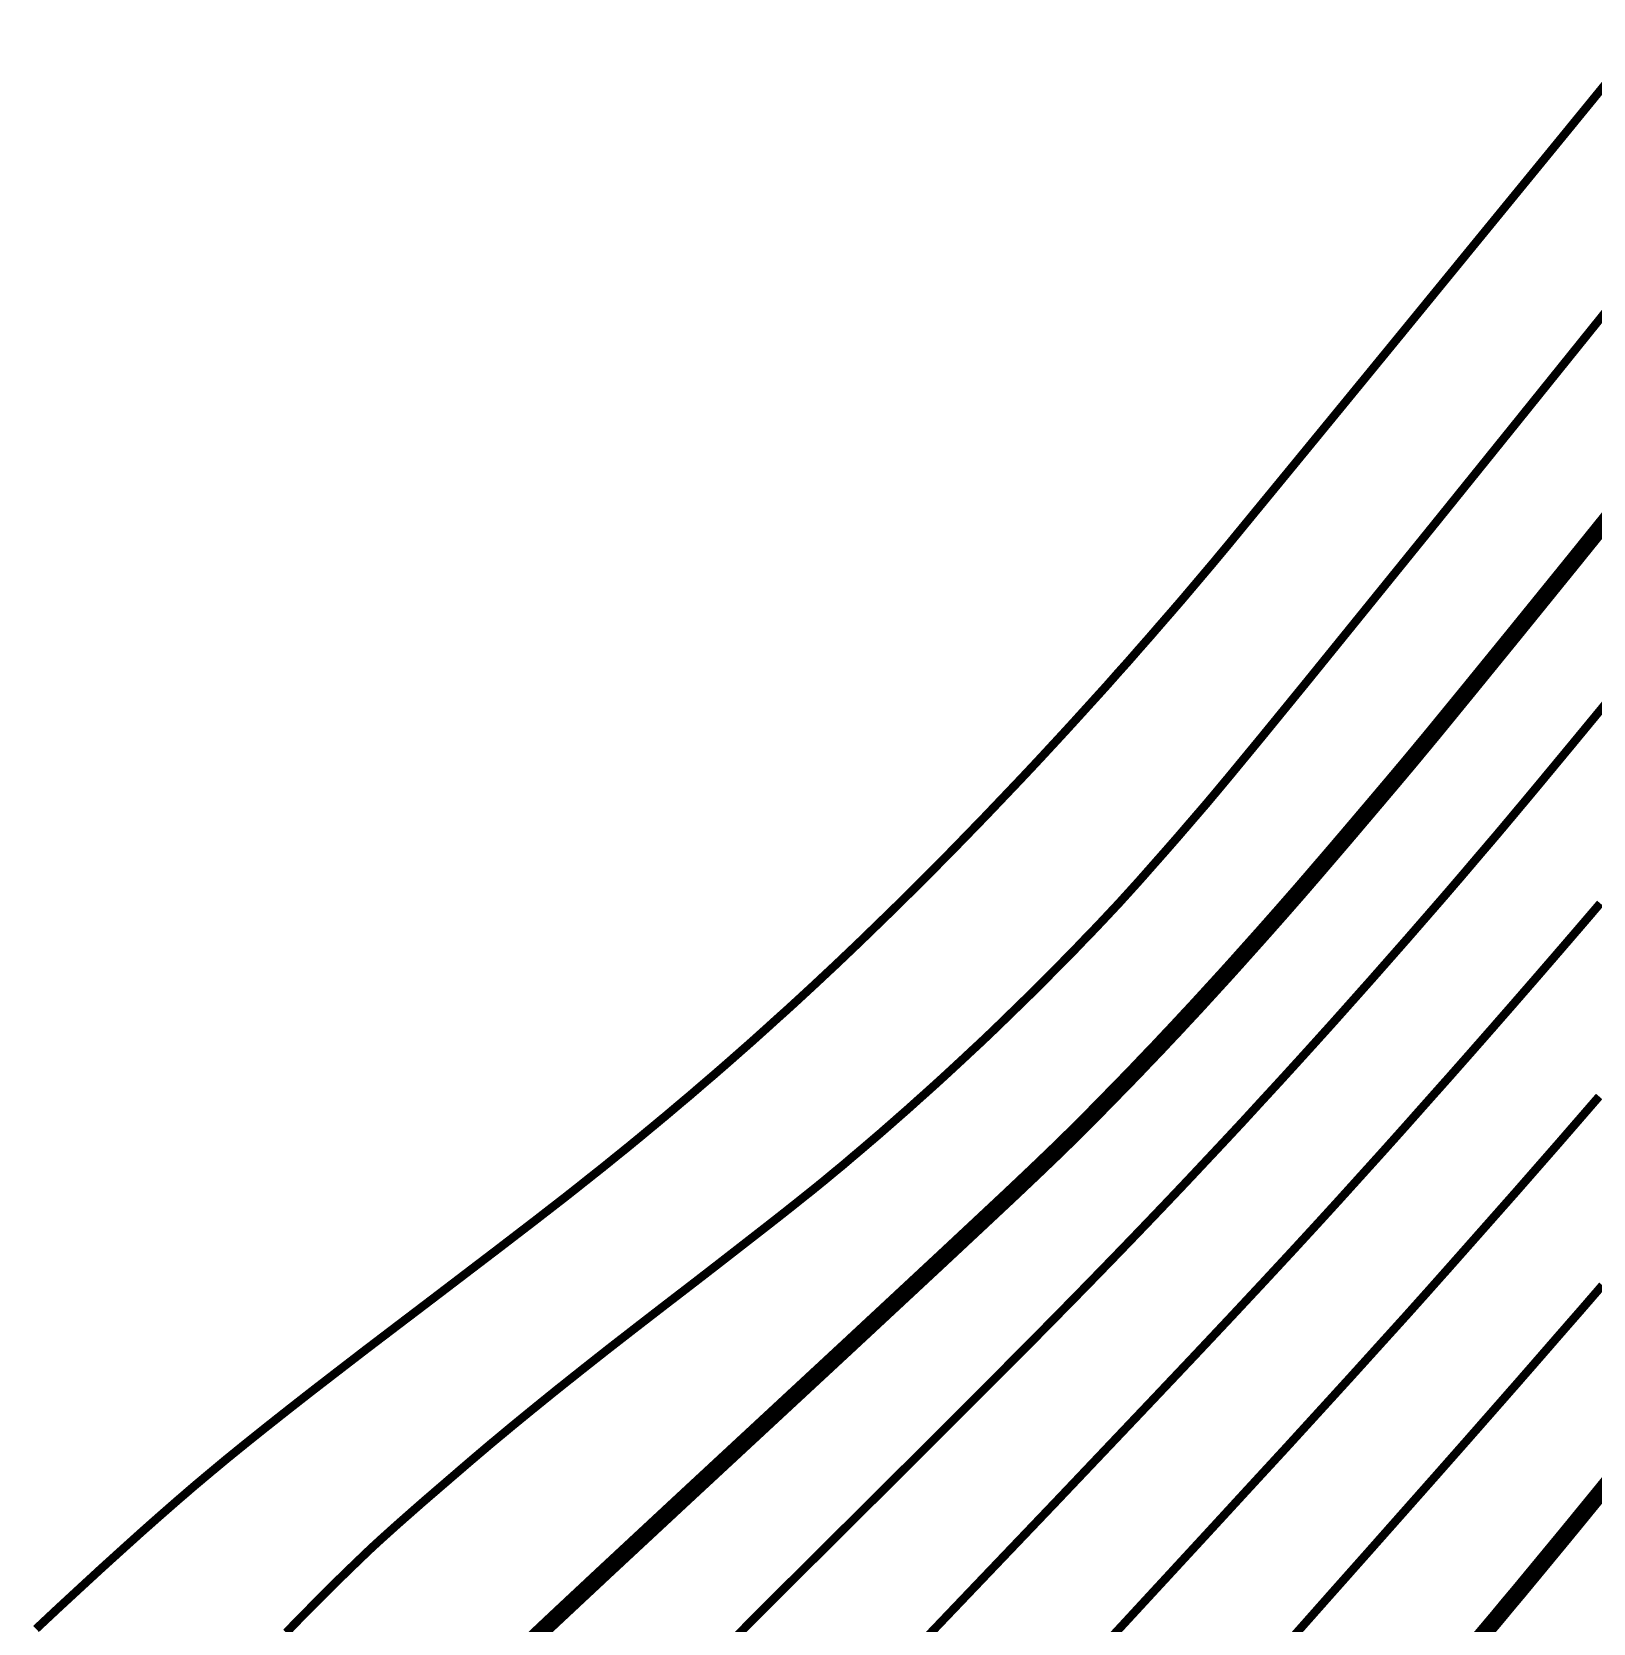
# Model space of a CAD drawing. Extents: x 36524600 to 36525730, y 2746759 to 2747713.
# Drawn here: x 36525015.17 to 36525029.11, y 2747555.33 to 2747569.54 of the extents above; entities that cross this region are included whole.
import ezdxf

# ---------------------------------------------------------------- set-up
doc = ezdxf.new("R2010")
doc.units = 0
doc.header["$LTSCALE"] = 1000
doc.header["$MEASUREMENT"] = 0
doc.layers.add('DGX', color=251, linetype='Continuous')

# ---------------------------------------------------------------- blocks, each defined once
blk = doc.blocks.new('dxt')
at = {"layer": 'DGX', "color": 253, "linetype": 'Continuous', "flags": 128}
for points, const_width in [([(36525028.06, 2747555.158), (36525028.156, 2747555.272), (36525028.252, 2747555.386), (36525028.347, 2747555.501), (36525028.443, 2747555.615), (36525028.538, 2747555.73), (36525028.633, 2747555.845), (36525028.728, 2747555.96), (36525028.823, 2747556.075), (36525028.938, 2747556.215), (36525029.094, 2747556.406), (36525029.291, 2747556.647)], 0.15), ([(36525029.159, 2747560.034), (36525028.97, 2747559.816), (36525028.781, 2747559.598), (36525028.591, 2747559.381), (36525028.401, 2747559.164), (36525028.21, 2747558.948), (36525028.019, 2747558.732), (36525027.828, 2747558.516), (36525027.636, 2747558.3), (36525027.432, 2747558.072), (36525027.202, 2747557.818), (36525026.948, 2747557.537), (36525026.668, 2747557.23), (36525026.364, 2747556.897), (36525026.034, 2747556.539), (36525025.68, 2747556.154), (36525025.3, 2747555.742), (36525024.927, 2747555.338), (36525024.59, 2747554.974)], 0.075), ([(36525026.382, 2747555.159), (36525026.746, 2747555.57), (36525027.087, 2747555.954), (36525027.404, 2747556.312), (36525027.697, 2747556.643), (36525027.967, 2747556.949), (36525028.212, 2747557.228), (36525028.434, 2747557.481), (36525028.631, 2747557.707), (36525028.817, 2747557.921), (36525029.003, 2747558.134), (36525029.188, 2747558.348)], 0.075), ([(36525022.904, 2747554.942), (36525023.335, 2747555.394), (36525023.817, 2747555.899), (36525024.306, 2747556.411), (36525024.755, 2747556.884), (36525025.166, 2747557.317), (36525025.539, 2747557.711), (36525025.872, 2747558.065), (36525026.167, 2747558.381), (36525026.423, 2747558.657), (36525026.641, 2747558.894), (36525026.839, 2747559.111), (36525027.036, 2747559.329), (36525027.233, 2747559.547), (36525027.429, 2747559.766), (36525027.624, 2747559.986), (36525027.819, 2747560.205), (36525028.014, 2747560.426), (36525028.208, 2747560.647), (36525028.401, 2747560.868), (36525028.594, 2747561.09), (36525028.786, 2747561.312), (36525028.978, 2747561.535), (36525029.169, 2747561.758)], 0.075), ([(36525029.285, 2747563.623), (36525028.898, 2747563.154), (36525028.603, 2747562.798), (36525028.4, 2747562.555), (36525028.243, 2747562.368), (36525028.085, 2747562.183), (36525027.927, 2747561.997), (36525027.768, 2747561.812), (36525027.608, 2747561.628), (36525027.448, 2747561.444), (36525027.287, 2747561.261), (36525027.126, 2747561.078), (36525026.964, 2747560.896), (36525026.802, 2747560.714), (36525026.639, 2747560.533), (36525026.475, 2747560.352), (36525026.311, 2747560.172), (36525026.146, 2747559.993), (36525025.981, 2747559.813), (36525025.815, 2747559.635), (36525025.648, 2747559.457), (36525025.481, 2747559.279), (36525025.313, 2747559.102), (36525025.145, 2747558.926), (36525024.976, 2747558.75), (36525024.807, 2747558.575), (36525024.637, 2747558.4), (36525024.467, 2747558.226), (36525024.288, 2747558.044), (36525024.095, 2747557.848), (36525023.886, 2747557.638), (36525023.662, 2747557.413), (36525023.423, 2747557.174), (36525023.169, 2747556.92), (36525022.9, 2747556.652), (36525022.615, 2747556.369), (36525022.335, 2747556.09), (36525022.078, 2747555.835), (36525021.844, 2747555.602), (36525021.634, 2747555.392), (36525021.448, 2747555.205)], 0.075), ([(36525019.64, 2747555.187), (36525019.802, 2747555.34), (36525020.02, 2747555.544), (36525020.294, 2747555.8), (36525020.624, 2747556.107), (36525021.01, 2747556.466), (36525021.452, 2747556.876), (36525021.95, 2747557.338), (36525022.448, 2747557.8), (36525022.892, 2747558.213), (36525023.282, 2747558.576), (36525023.617, 2747558.889), (36525023.898, 2747559.152), (36525024.124, 2747559.366), (36525024.295, 2747559.53), (36525024.412, 2747559.644), (36525024.502, 2747559.733), (36525024.592, 2747559.823), (36525024.681, 2747559.913), (36525024.77, 2747560.004), (36525024.858, 2747560.094), (36525024.947, 2747560.185), (36525025.035, 2747560.276), (36525025.122, 2747560.368), (36525025.21, 2747560.459), (36525025.297, 2747560.552), (36525025.384, 2747560.644), (36525025.47, 2747560.737), (36525025.556, 2747560.829), (36525025.642, 2747560.923), (36525025.727, 2747561.016), (36525025.813, 2747561.11), (36525025.898, 2747561.204), (36525025.982, 2747561.298), (36525026.067, 2747561.393), (36525026.151, 2747561.487), (36525026.235, 2747561.582), (36525026.319, 2747561.677), (36525026.403, 2747561.773), (36525026.486, 2747561.868), (36525026.574, 2747561.97), (36525026.672, 2747562.084), (36525026.781, 2747562.211), (36525026.899, 2747562.349), (36525027.027, 2747562.5), (36525027.166, 2747562.664), (36525027.314, 2747562.839), (36525027.472, 2747563.027), (36525027.684, 2747563.283), (36525027.993, 2747563.661), (36525028.4, 2747564.161), (36525028.905, 2747564.784), (36525029.506, 2747565.529)], 0.15), ([(36525017.44, 2747555.247), (36525017.49, 2747555.3), (36525017.54, 2747555.352), (36525017.591, 2747555.404), (36525017.642, 2747555.455), (36525017.693, 2747555.507), (36525017.744, 2747555.558), (36525017.795, 2747555.61), (36525017.847, 2747555.661), (36525017.898, 2747555.712), (36525017.95, 2747555.762), (36525018.002, 2747555.813), (36525018.054, 2747555.863), (36525018.107, 2747555.914), (36525018.159, 2747555.964), (36525018.212, 2747556.014), (36525018.272, 2747556.069), (36525018.346, 2747556.136), (36525018.433, 2747556.214), (36525018.535, 2747556.304), (36525018.651, 2747556.406), (36525018.782, 2747556.519), (36525018.926, 2747556.643), (36525019.084, 2747556.779), (36525019.256, 2747556.925), (36525019.441, 2747557.079), (36525019.639, 2747557.241), (36525019.85, 2747557.412), (36525020.075, 2747557.591), (36525020.312, 2747557.778), (36525020.563, 2747557.973), (36525020.827, 2747558.177), (36525021.086, 2747558.376), (36525021.321, 2747558.558), (36525021.533, 2747558.723), (36525021.722, 2747558.87), (36525021.888, 2747559), (36525022.03, 2747559.113), (36525022.149, 2747559.208), (36525022.245, 2747559.286), (36525022.329, 2747559.356), (36525022.413, 2747559.425), (36525022.496, 2747559.496), (36525022.579, 2747559.566), (36525022.662, 2747559.637), (36525022.745, 2747559.708), (36525022.827, 2747559.78), (36525022.909, 2747559.852), (36525022.991, 2747559.924), (36525023.072, 2747559.997), (36525023.154, 2747560.07), (36525023.235, 2747560.143), (36525023.315, 2747560.216), (36525023.395, 2747560.29), (36525023.475, 2747560.364), (36525023.555, 2747560.439), (36525023.635, 2747560.513), (36525023.714, 2747560.588), (36525023.793, 2747560.664), (36525023.871, 2747560.74), (36525023.949, 2747560.816), (36525024.027, 2747560.892), (36525024.105, 2747560.968), (36525024.182, 2747561.045), (36525024.259, 2747561.123), (36525024.336, 2747561.2), (36525024.412, 2747561.278), (36525024.489, 2747561.356), (36525024.564, 2747561.435), (36525024.64, 2747561.513), (36525024.715, 2747561.592), (36525024.79, 2747561.672), (36525024.869, 2747561.756), (36525024.956, 2747561.852), (36525025.052, 2747561.958), (36525025.156, 2747562.076), (36525025.269, 2747562.204), (36525025.39, 2747562.342), (36525025.519, 2747562.492), (36525025.657, 2747562.652), (36525025.851, 2747562.884), (36525026.15, 2747563.247), (36525026.554, 2747563.742), (36525027.062, 2747564.369), (36525027.676, 2747565.127), (36525028.394, 2747566.017), (36525029.217, 2747567.039)], 0.075), ([(36525015.206, 2747555.28), (36525015.397, 2747555.459), (36525015.594, 2747555.641), (36525015.784, 2747555.816), (36525015.966, 2747555.981), (36525016.14, 2747556.138), (36525016.307, 2747556.286), (36525016.466, 2747556.425), (36525016.618, 2747556.556), (36525016.762, 2747556.677), (36525016.91, 2747556.8), (36525017.075, 2747556.934), (36525017.255, 2747557.078), (36525017.451, 2747557.233), (36525017.663, 2747557.399), (36525017.891, 2747557.575), (36525018.135, 2747557.763), (36525018.395, 2747557.961), (36525018.653, 2747558.157), (36525018.892, 2747558.339), (36525019.112, 2747558.507), (36525019.313, 2747558.66), (36525019.494, 2747558.799), (36525019.657, 2747558.924), (36525019.8, 2747559.035), (36525019.924, 2747559.131), (36525020.038, 2747559.221), (36525020.151, 2747559.311), (36525020.265, 2747559.401), (36525020.377, 2747559.492), (36525020.49, 2747559.583), (36525020.602, 2747559.675), (36525020.714, 2747559.768), (36525020.825, 2747559.86), (36525020.936, 2747559.954), (36525021.047, 2747560.047), (36525021.157, 2747560.142), (36525021.267, 2747560.236), (36525021.376, 2747560.331), (36525021.485, 2747560.427), (36525021.594, 2747560.523), (36525021.702, 2747560.62), (36525021.809, 2747560.717), (36525021.917, 2747560.814), (36525022.024, 2747560.912), (36525022.13, 2747561.01), (36525022.236, 2747561.109), (36525022.342, 2747561.208), (36525022.447, 2747561.308), (36525022.552, 2747561.408), (36525022.656, 2747561.509), (36525022.76, 2747561.61), (36525022.864, 2747561.711), (36525022.967, 2747561.813), (36525023.07, 2747561.915), (36525023.173, 2747562.018), (36525023.275, 2747562.121), (36525023.377, 2747562.224), (36525023.478, 2747562.328), (36525023.579, 2747562.432), (36525023.68, 2747562.536), (36525023.78, 2747562.641), (36525023.88, 2747562.746), (36525023.98, 2747562.851), (36525024.08, 2747562.957), (36525024.179, 2747563.063), (36525024.277, 2747563.169), (36525024.376, 2747563.276), (36525024.474, 2747563.383), (36525024.571, 2747563.49), (36525024.669, 2747563.598), (36525024.766, 2747563.705), (36525024.862, 2747563.814), (36525024.959, 2747563.922), (36525025.054, 2747564.031), (36525025.15, 2747564.14), (36525025.245, 2747564.25), (36525025.34, 2747564.359), (36525025.435, 2747564.469), (36525025.529, 2747564.58), (36525025.622, 2747564.69), (36525025.716, 2747564.801), (36525025.858, 2747564.972), (36525026.096, 2747565.262), (36525026.432, 2747565.671), (36525026.865, 2747566.199), (36525027.395, 2747566.846), (36525028.021, 2747567.612), (36525028.745, 2747568.497), (36525029.566, 2747569.502)], 0.075)]:
    blk.add_lwpolyline(points, dxfattribs=dict(at, const_width=const_width))

msp = doc.modelspace()

# ---------------------------------------------------------------- block references
msp.add_blockref('dxt', (0, 0))

doc.saveas('drawing.dxf')
